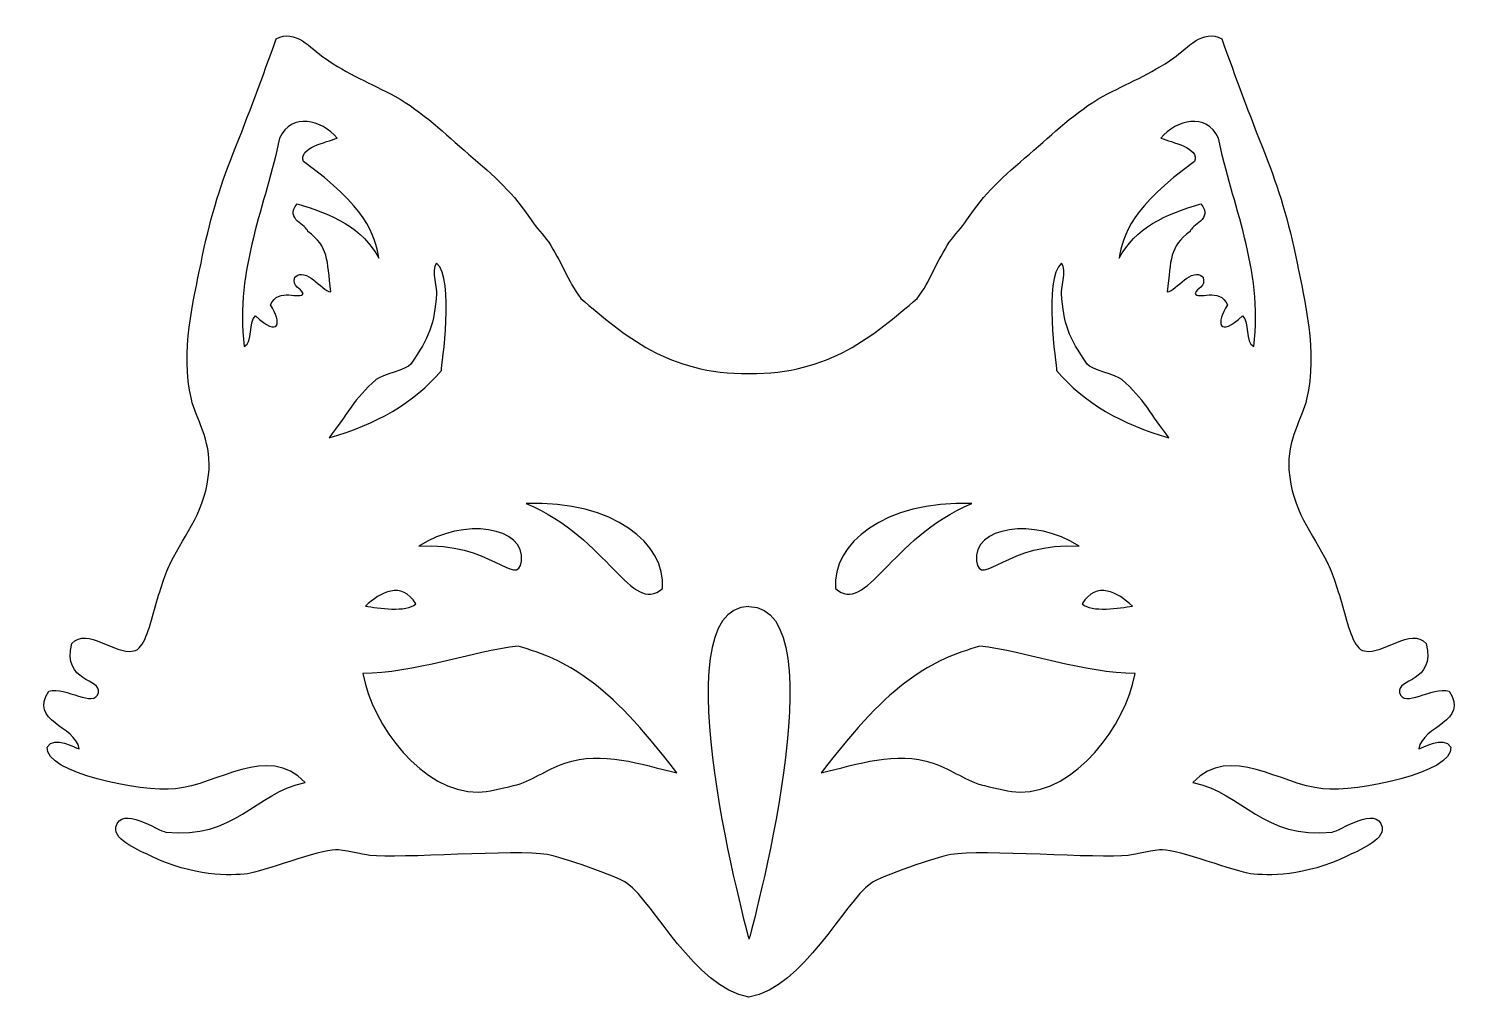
# Model space of a CAD drawing. Header units: inches. Extents: x 0.5 to 10.6, y 3.8 to 10.6.
import ezdxf

# ---------------------------------------------------------------- set-up
doc = ezdxf.new("R2010")
doc.units = ezdxf.units.IN
doc.header["$LTSCALE"] = 0.03937
doc.header["$MEASUREMENT"] = 0
doc.layers.add('Layer 1', color=148, linetype='Continuous')

msp = doc.modelspace()

# ---------------------------------------------------------------- linework, layer by layer
at = {"layer": 'Layer 1'}
for points in [[(1.927, 9.727), (2.039, 10.009), (2.135, 10.267), (2.231, 10.536)], [(2.231, 10.536), (2.366, 10.606), (2.472, 10.47), (2.569, 10.401)], [(8.53, 10.401), (8.626, 10.47), (8.732, 10.606), (8.867, 10.536)], [(8.867, 10.536), (8.963, 10.267), (9.059, 10.009), (9.171, 9.727)], [(2.569, 10.401), (2.73, 10.288), (2.897, 10.223), (3.063, 10.132)], [(8.035, 10.132), (8.201, 10.223), (8.368, 10.288), (8.53, 10.401)], [(3.063, 10.132), (3.262, 10.023), (3.411, 9.871), (3.581, 9.727)], [(7.517, 9.727), (7.687, 9.871), (7.836, 10.023), (8.035, 10.132)], [(2.659, 9.839), (2.549, 9.969), (2.34, 10.019), (2.254, 9.839)], [(8.844, 9.839), (8.758, 10.019), (8.549, 9.969), (8.44, 9.839)], [(2.254, 9.839), (2.161, 9.375), (1.94, 8.926), (2.006, 8.377)], [(2.422, 9.674), (2.385, 9.772), (2.581, 9.808), (2.659, 9.839)], [(8.44, 9.839), (8.517, 9.808), (8.714, 9.772), (8.676, 9.674)], [(9.092, 8.377), (9.158, 8.926), (8.937, 9.375), (8.844, 9.839)], [(1.703, 8.962), (1.763, 9.262), (1.83, 9.482), (1.927, 9.727)], [(3.581, 9.727), (3.76, 9.574), (3.903, 9.446), (4.019, 9.266)], [(7.079, 9.266), (7.195, 9.446), (7.338, 9.574), (7.517, 9.727)], [(9.171, 9.727), (9.268, 9.482), (9.335, 9.262), (9.396, 8.962)], [(2.951, 8.996), (2.926, 9.162), (2.857, 9.36), (2.422, 9.674)], [(8.676, 9.674), (8.241, 9.36), (8.172, 9.162), (8.147, 8.996)], [(2.452, 9.184), (2.449, 9.229), (2.287, 9.269), (2.377, 9.378)], [(2.377, 9.378), (2.625, 9.307), (2.841, 9.205), (2.951, 8.996)], [(8.147, 8.996), (8.257, 9.205), (8.473, 9.307), (8.721, 9.378)], [(8.721, 9.378), (8.811, 9.269), (8.65, 9.229), (8.646, 9.184)], [(4.019, 9.266), (4.055, 9.21), (4.107, 9.161), (4.143, 9.108)], [(6.955, 9.108), (6.991, 9.161), (7.043, 9.21), (7.079, 9.266)], [(2.614, 8.759), (2.586, 8.991), (2.601, 9.074), (2.452, 9.184)], [(4.143, 9.108), (4.227, 8.985), (4.278, 8.834), (4.368, 8.714)], [(6.73, 8.714), (6.821, 8.834), (6.871, 8.985), (6.955, 9.108)], [(8.646, 9.184), (8.497, 9.074), (8.512, 8.991), (8.485, 8.759)], [(1.635, 8.006), (1.558, 8.347), (1.65, 8.699), (1.703, 8.962)], [(2.362, 8.864), (2.442, 8.936), (2.546, 8.772), (2.614, 8.759)], [(3.356, 8.962), (3.316, 8.913), (3.361, 8.766), (3.356, 8.748)], [(3.39, 8.208), (3.39, 8.242), (3.487, 8.849), (3.356, 8.962)], [(7.742, 8.962), (7.612, 8.849), (7.708, 8.242), (7.708, 8.208)], [(7.742, 8.748), (7.737, 8.766), (7.782, 8.913), (7.742, 8.962)], [(8.485, 8.759), (8.552, 8.772), (8.656, 8.936), (8.736, 8.864)], [(9.396, 8.962), (9.448, 8.699), (9.54, 8.347), (9.463, 8.006)], [(2.19, 8.669), (2.246, 8.797), (2.404, 8.699), (2.419, 8.749)], [(2.419, 8.749), (2.405, 8.788), (2.341, 8.791), (2.362, 8.864)], [(8.736, 8.864), (8.757, 8.791), (8.693, 8.788), (8.68, 8.749)], [(8.68, 8.749), (8.694, 8.699), (8.852, 8.797), (8.908, 8.669)], [(3.356, 8.748), (3.341, 8.536), (3.306, 8.44), (3.176, 8.253)], [(4.368, 8.714), (4.677, 8.453), (4.977, 8.184), (5.549, 8.186)], [(5.549, 8.186), (6.121, 8.184), (6.421, 8.453), (6.73, 8.714)], [(7.922, 8.253), (7.792, 8.44), (7.757, 8.536), (7.742, 8.748)], [(2.085, 8.591), (2.25, 8.437), (2.276, 8.542), (2.19, 8.669)], [(8.908, 8.669), (8.822, 8.542), (8.848, 8.437), (9.013, 8.591)], [(2.006, 8.377), (2.071, 8.409), (2.033, 8.545), (2.085, 8.591)], [(9.013, 8.591), (9.065, 8.545), (9.027, 8.409), (9.092, 8.377)], [(2.602, 7.736), (2.93, 7.828), (3.198, 7.98), (3.39, 8.208)], [(3.176, 8.253), (3.147, 8.212), (2.975, 8.181), (2.932, 8.144)], [(7.708, 8.208), (7.9, 7.98), (8.168, 7.828), (8.496, 7.736)], [(8.166, 8.144), (8.123, 8.181), (7.951, 8.212), (7.922, 8.253)], [(2.932, 8.144), (2.78, 8.012), (2.724, 7.895), (2.602, 7.736)], [(8.496, 7.736), (8.374, 7.895), (8.319, 8.012), (8.166, 8.144)], [(1.759, 7.511), (1.773, 7.723), (1.665, 7.875), (1.635, 8.006)], [(9.463, 8.006), (9.433, 7.875), (9.325, 7.723), (9.339, 7.511)], [(1.489, 6.859), (1.594, 7.069), (1.74, 7.227), (1.759, 7.511)], [(9.339, 7.511), (9.358, 7.227), (9.504, 7.069), (9.609, 6.859)], [(4.942, 6.679), (4.968, 6.989), (4.6, 7.297), (3.986, 7.275)], [(7.112, 7.275), (6.498, 7.297), (6.13, 6.989), (6.156, 6.679)], [(3.952, 6.87), (3.982, 7.11), (3.547, 7.183), (3.232, 6.975)], [(3.986, 7.275), (4.57, 7.027), (4.72, 6.487), (4.942, 6.679)], [(6.156, 6.679), (6.378, 6.487), (6.528, 7.027), (7.112, 7.275)], [(7.866, 6.975), (7.551, 7.183), (7.116, 7.11), (7.146, 6.87)], [(3.232, 6.975), (3.727, 7.012), (3.922, 6.675), (3.952, 6.87)], [(7.146, 6.87), (7.176, 6.675), (7.371, 7.012), (7.866, 6.975)], [(1.376, 6.532), (1.414, 6.666), (1.458, 6.796), (1.489, 6.859)], [(9.609, 6.859), (9.64, 6.796), (9.684, 6.666), (9.722, 6.532)], [(3.21, 6.57), (3.112, 6.735), (2.962, 6.652), (2.857, 6.555)], [(8.241, 6.555), (8.136, 6.652), (7.986, 6.735), (7.888, 6.57)], [(1.23, 6.24), (1.304, 6.255), (1.338, 6.398), (1.376, 6.532)], [(2.857, 6.555), (2.946, 6.542), (3.144, 6.508), (3.21, 6.57)], [(5.549, 6.551), (4.904, 6.551), (5.549, 4.217), (5.549, 4.217)], [(5.549, 6.551), (6.194, 6.551), (5.549, 4.217), (5.549, 4.217)], [(7.888, 6.57), (7.954, 6.508), (8.152, 6.542), (8.241, 6.555)], [(9.722, 6.532), (9.76, 6.398), (9.794, 6.255), (9.868, 6.24)], [(0.796, 6.293), (0.907, 6.412), (1.092, 6.212), (1.23, 6.24)], [(9.868, 6.24), (10.006, 6.212), (10.191, 6.412), (10.302, 6.293)], [(0.983, 5.948), (1.009, 6.047), (0.727, 6.015), (0.796, 6.293)], [(3.929, 6.274), (3.611, 6.239), (3.188, 6.08), (2.839, 6.083)], [(5.043, 5.385), (4.54, 6.044), (4.27, 6.172), (3.929, 6.274)], [(7.169, 6.274), (6.828, 6.172), (6.558, 6.044), (6.055, 5.385)], [(8.26, 6.083), (7.91, 6.08), (7.488, 6.239), (7.169, 6.274)], [(10.302, 6.293), (10.371, 6.015), (10.089, 6.047), (10.115, 5.948)], [(2.839, 6.083), (2.906, 5.715), (3.257, 5.248), (3.648, 5.25)], [(7.45, 5.25), (7.841, 5.248), (8.192, 5.715), (8.26, 6.083)], [(0.634, 5.959), (0.757, 5.992), (0.952, 5.835), (0.983, 5.948)], [(10.115, 5.948), (10.146, 5.835), (10.341, 5.992), (10.464, 5.959)], [(0.848, 5.554), (0.821, 5.718), (0.494, 5.739), (0.634, 5.959)], [(10.464, 5.959), (10.604, 5.739), (10.277, 5.718), (10.25, 5.554)], [(1.523, 5.273), (1.277, 5.249), (0.606, 5.384), (0.623, 5.565)], [(0.623, 5.565), (0.676, 5.652), (0.82, 5.558), (0.848, 5.554)], [(2.434, 5.318), (2.168, 5.593), (1.821, 5.301), (1.523, 5.273)], [(9.576, 5.273), (9.278, 5.301), (8.93, 5.593), (8.664, 5.318)], [(10.475, 5.565), (10.492, 5.384), (9.821, 5.249), (9.576, 5.273)], [(10.25, 5.554), (10.278, 5.558), (10.422, 5.652), (10.475, 5.565)], [(4.256, 5.453), (4.523, 5.543), (4.786, 5.444), (5.043, 5.385)], [(6.055, 5.385), (6.313, 5.444), (6.575, 5.543), (6.842, 5.453)], [(3.896, 5.295), (4.025, 5.325), (4.118, 5.406), (4.256, 5.453)], [(6.842, 5.453), (6.98, 5.406), (7.073, 5.325), (7.202, 5.295)], [(1.455, 4.969), (1.94, 4.916), (2.082, 5.243), (2.434, 5.318)], [(3.648, 5.25), (3.72, 5.251), (3.806, 5.274), (3.896, 5.295)], [(7.202, 5.295), (7.292, 5.274), (7.378, 5.251), (7.45, 5.25)], [(8.664, 5.318), (9.016, 5.243), (9.158, 4.916), (9.643, 4.969)], [(1.106, 5.003), (1.139, 5.164), (1.405, 4.975), (1.455, 4.969)], [(9.643, 4.969), (9.694, 4.975), (9.959, 5.164), (9.992, 5.003)], [(1.354, 4.8), (1.28, 4.837), (1.088, 4.909), (1.106, 5.003)], [(9.992, 5.003), (10.01, 4.909), (9.818, 4.837), (9.744, 4.8)], [(2.029, 4.677), (1.913, 4.662), (1.642, 4.658), (1.354, 4.8)], [(2.647, 4.845), (2.541, 4.846), (2.124, 4.689), (2.029, 4.677)], [(2.888, 4.806), (2.839, 4.812), (2.694, 4.845), (2.647, 4.845)], [(4.132, 4.812), (3.915, 4.848), (3.095, 4.781), (2.888, 4.806)], [(4.694, 4.609), (4.625, 4.659), (4.229, 4.795), (4.132, 4.812)], [(6.966, 4.812), (6.869, 4.795), (6.473, 4.659), (6.404, 4.609)], [(8.211, 4.806), (8.003, 4.781), (7.183, 4.848), (6.966, 4.812)], [(8.451, 4.845), (8.404, 4.845), (8.259, 4.812), (8.211, 4.806)], [(9.069, 4.677), (8.975, 4.689), (8.557, 4.846), (8.451, 4.845)], [(9.744, 4.8), (9.456, 4.658), (9.185, 4.662), (9.069, 4.677)], [(5.549, 3.811), (5.159, 3.885), (4.889, 4.47), (4.694, 4.609)], [(6.404, 4.609), (6.209, 4.47), (5.939, 3.885), (5.549, 3.811)]]:
    msp.add_open_spline(points, degree=3, dxfattribs=at)

doc.saveas('drawing.dxf')
